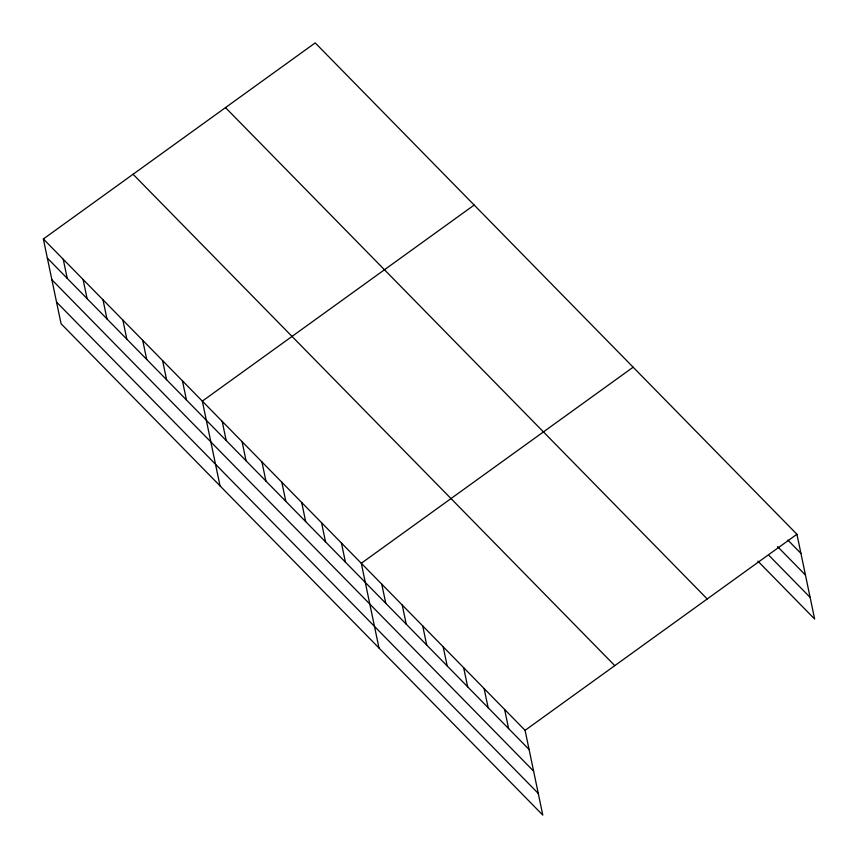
<?xml version="1.0" encoding="UTF-8"?>
<svg xmlns="http://www.w3.org/2000/svg" width="858" height="858" viewBox="0 0 858 858"><rect width="100%" height="100%" fill="white"/><g stroke="black" fill="none" stroke-linecap="round" stroke-linejoin="round"><path stroke-width="1.29" d="M43.361 238.974L525.085 730.34L542.792 815.1L61.068 323.734L43.361 238.974L315.208 42.9L796.932 534.266L814.639 619.026L757.871 561.121M474.174 205.051L202.327 401.126L220.034 485.885M633.15 367.203L361.293 563.277L379 648.037M525.085 730.34L796.932 534.266M787.901 540.111L800.932 553.399M777.541 546.578L805.458 575.053M769.165 555.609L810.113 597.372M225.504 107.604L707.228 598.97M133.076 174.271L614.789 665.636M47.362 258.108L529.075 749.474M51.877 279.762L533.601 771.128M56.542 302.08L538.266 793.446M504.611 709.459L508.612 728.592M484.137 688.577L488.138 707.711M463.663 667.696L467.664 686.829M443.189 646.814L447.19 665.937M422.715 625.922L426.716 645.055M402.241 605.04L406.242 624.174M381.767 584.159L385.768 603.292M341.43 543.007L345.42 562.14M321.557 522.736L325.547 541.87M301.684 502.466L305.684 521.6M281.81 482.196L285.811 501.329M261.937 461.936L265.937 481.07M242.074 441.666L246.064 460.8M222.201 421.396L226.201 440.529M182.454 380.855L186.454 399.989M162.591 360.585L166.581 379.719M142.718 340.315L146.707 359.448M122.844 320.045L126.845 339.178M102.971 299.785L106.971 318.908M83.097 279.515L87.098 298.648M63.235 259.245L67.224 278.378"/></g></svg>
